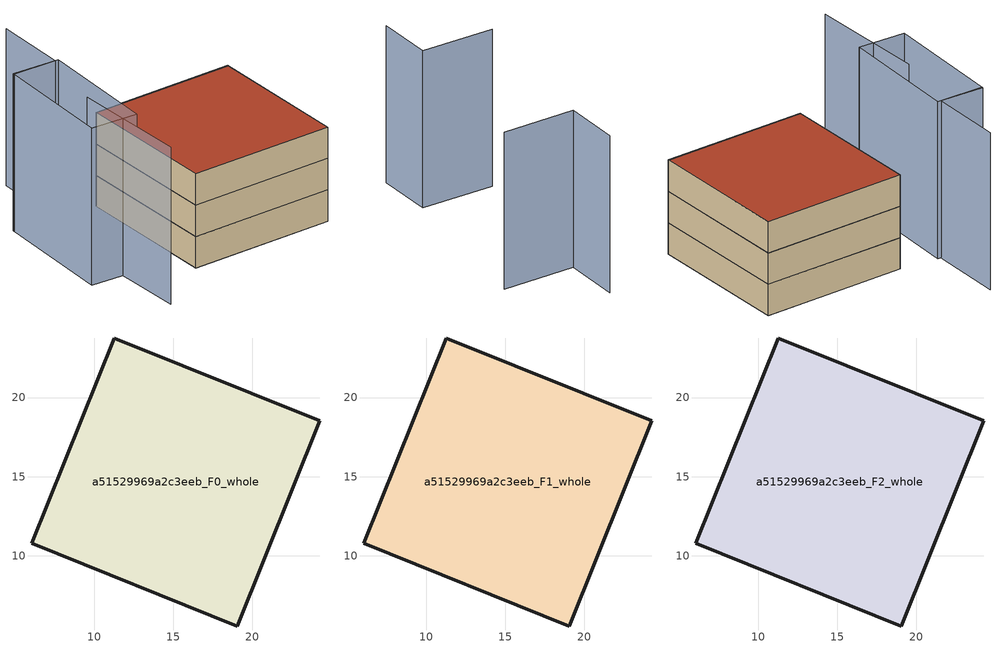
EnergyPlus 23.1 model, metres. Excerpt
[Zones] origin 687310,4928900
a51529969a2c3eeb_F0_whole
 floor ground (EU_floor_Construction): 19.03,5.55 24.27,18.52 11.27,23.77 6.03,10.8 z0
 wall outside (EU_wall_Construction): 6.03,10.8 11.27,23.77 24.27,18.52 19.03,5.55 6.03,10.8 z0:3
a51529969a2c3eeb_F1_whole
 floor to a51529969a2c3eeb_F0_whole (EU_floor_Construction): 19.02,5.55 24.26,18.52 11.27,23.77 6.03,10.8 z3
 wall outside (EU_wall_Construction): 6.03,10.8 11.27,23.77 24.27,18.52 19.03,5.55 6.03,10.8 z3:6
a51529969a2c3eeb_F2_whole
 floor to a51529969a2c3eeb_F1_whole (EU_floor_Construction): 19.02,5.55 24.26,18.52 11.27,23.77 6.03,10.8 z6
 wall outside (EU_wall_Construction): 6.03,10.8 11.27,23.77 24.27,18.52 19.03,5.55 6.03,10.8 z6:9
 roof outside (EU_roof_Construction): 24.27,18.52 19.03,5.55 6.03,10.8 11.27,23.77 z9
shading: 31.58,-3.1 25.18,-0.08 / 25.18,-0.08 27.52,4.89 / 3.49,19.97 -0.65,9.27 / 10.64,32.22 7.76,25.66 / 7.76,25.66 3.89,27.37 / -1.15,16.75 3.94,27.49 / 3.94,27.49 8.05,25.55 / 8.05,25.55 2.97,14.8 / 2.97,14.8 -1.15,16.75 z0:15
[Building]
EU S2 Campaign: North Axis=0; Terrain=City; Solar Distribution=FullExterior
[Site:Location]
Bologna: Latitude=44.5; Longitude=11.25; Time Zone=1; Elevation=37
[SizingPeriod:WeatherFileDays]
AnnualSizingPeriod: Begin Month=1; Begin Day of Month=1; End Month=12; End Day of Month=31; Day of Week for Start Day=Monday; Use Weather File Daylight Saving Period=No; Use Weather File Rain and Snow Indicators=No
[MATERIAL]
EU_InternalMass_Material: Roughness=MediumRough; Thickness=0.1; Conductivity=1; Density=1800; Specific Heat=900; Thermal Absorptance=0.9; Solar Absorptance=0.7; Visible Absorptance=0.7
[MATERIAL:NOMASS] Roughness=MediumRough; Thermal Absorptance=0.9; Solar Absorptance=0.7; Visible Absorptance=0.7
Name | Thermal Resistance
EU_wall_NoMass | 0.937881
EU_roof_NoMass | 0.548572
EU_floor_NoMass | 0.71348
[CONSTRUCTION]
EU_wall_Construction: EU_wall_NoMass
EU_roof_Construction: EU_roof_NoMass
EU_floor_Construction: EU_floor_NoMass
EU_InternalMass_Construction: EU_InternalMass_Material
[ZONE] Type=1; Multiplier=1; Ceiling Height=autocalculate; Volume=588.165; Floor Area=autocalculate; Part of Total Floor Area=Yes
a51529969a2c3eeb_F0_whole; a51529969a2c3eeb_F1_whole; a51529969a2c3eeb_F2_whole
[INTERNALMASS] Construction=EU_InternalMass_Construction; Surface Area=196.055
Name | Zone or ZoneList
a51529969a2c3eeb_F0_whole_EU_InternalMass | a51529969a2c3eeb_F0_whole
a51529969a2c3eeb_F1_whole_EU_InternalMass | a51529969a2c3eeb_F1_whole
a51529969a2c3eeb_F2_whole_EU_InternalMass | a51529969a2c3eeb_F2_whole
[OTHEREQUIPMENT] Fuel Type=Electricity; Design Level Calculation Method=Watts/Area; Power per Zone Floor Area=1; Fraction Latent=0; Fraction Radiant=0; Fraction Lost=0; Carbon Dioxide Generation Rate=0; EndUse Subcategory=EU_Step8_InternalGains
Name | Zone or ZoneList or Space or SpaceList | Schedule
EU_Step8_InternalGain_a51529969a2c3eeb_F0_whole_f000 | a51529969a2c3eeb_F0_whole | EU_Step8_GainSchedule_a51529969a2c3eeb_F0_whole_f000
EU_Step8_InternalGain_a51529969a2c3eeb_F1_whole_f000 | a51529969a2c3eeb_F1_whole | EU_Step8_GainSchedule_a51529969a2c3eeb_F1_whole_f000
EU_Step8_InternalGain_a51529969a2c3eeb_F2_whole_f000 | a51529969a2c3eeb_F2_whole | EU_Step8_GainSchedule_a51529969a2c3eeb_F2_whole_f000
[ZONEVENTILATION:DESIGNFLOWRATE] Schedule=EU_AlwaysOn; Design Flow Rate Calculation Method=AirChanges/Hour; Air Changes per Hour=0.687892; Ventilation Type=Natural; Fan Pressure Rise=0; Fan Total Efficiency=1; Constant Term Coefficient=1; Temperature Term Coefficient=0; Velocity Term Coefficient=0; Velocity Squared Term Coefficient=0; Minimum Indoor Temperature=-100; Maximum Indoor Temperature=100; Delta Temperature=-100; Minimum Outdoor Temperature=-100; Maximum Outdoor Temperature=100; Maximum Wind Speed=40
Name | Zone or ZoneList or Space or SpaceList
EU_ConstantAir_a51529969a2c3eeb_F0_whole | a51529969a2c3eeb_F0_whole
EU_ConstantAir_a51529969a2c3eeb_F1_whole | a51529969a2c3eeb_F1_whole
EU_ConstantAir_a51529969a2c3eeb_F2_whole | a51529969a2c3eeb_F2_whole
[HVACTEMPLATE:THERMOSTAT] Constant Heating Setpoint=20; Constant Cooling Setpoint=50
EU_HeatOnly_a51529969a2c3eeb_F0_whole; EU_HeatOnly_a51529969a2c3eeb_F1_whole; EU_HeatOnly_a51529969a2c3eeb_F2_whole
[HVACTEMPLATE:ZONE:IDEALLOADSAIRSYSTEM] System Availability Schedule=EU_AlwaysOn; Maximum Heating Supply Air Temperature=50; Minimum Cooling Supply Air Temperature=13; Maximum Heating Supply Air Humidity Ratio=0.0156; Minimum Cooling Supply Air Humidity Ratio=0.0077; Heating Limit=NoLimit; Cooling Limit=NoLimit; Heating Availability Schedule=EU_AlwaysOn; Cooling Availability Schedule=EU_CoolingOff; Dehumidification Control Type=ConstantSensibleHeatRatio; Cooling Sensible Heat Ratio=0.7; Dehumidification Setpoint=60; Humidification Control Type=None; Humidification Setpoint=30; Outdoor Air Method=None; Outdoor Air Flow Rate per Person=0.00944; Outdoor Air Flow Rate per Zone Floor Area=0; Outdoor Air Flow Rate per Zone=0; Demand Controlled Ventilation Type=None; Outdoor Air Economizer Type=NoEconomizer; Heat Recovery Type=None; Sensible Heat Recovery Effectiveness=0.7; Latent Heat Recovery Effectiveness=0.65
Name | Template Thermostat
a51529969a2c3eeb_F0_whole | EU_HeatOnly_a51529969a2c3eeb_F0_whole
a51529969a2c3eeb_F1_whole | EU_HeatOnly_a51529969a2c3eeb_F1_whole
a51529969a2c3eeb_F2_whole | EU_HeatOnly_a51529969a2c3eeb_F2_whole
[SIZING:ZONE] Zone Cooling Design Supply Air Temperature Input Method=SupplyAirTemperature; Zone Cooling Design Supply Air Temperature=13; Zone Heating Design Supply Air Temperature Input Method=SupplyAirTemperature; Zone Heating Design Supply Air Temperature=50; Zone Cooling Design Supply Air Humidity Ratio=0.008; Zone Heating Design Supply Air Humidity Ratio=0.008; Cooling Design Air Flow Method=DesignDay; Cooling Design Air Flow Rate=0; Cooling Minimum Air Flow per Zone Floor Area=0.000762; Cooling Minimum Air Flow=0; Cooling Minimum Air Flow Fraction=0.2; Heating Design Air Flow Method=DesignDay; Heating Design Air Flow Rate=0; Heating Maximum Air Flow per Zone Floor Area=0.002032; Heating Maximum Air Flow=0.141576; Heating Maximum Air Flow Fraction=0.3; Account for Dedicated Outdoor Air System=No; Dedicated Outdoor Air System Control Strategy=NeutralSupplyAir; Dedicated Outdoor Air Low Setpoint Temperature for Design=autosize; Dedicated Outdoor Air High Setpoint Temperature for Design=autosize; Zone Load Sizing Method=Sensible Load Only No Latent Load; Zone Latent Cooling Design Supply Air Humidity Ratio Input Method=HumidityRatioDifference; Zone Cooling Design Supply Air Humidity Ratio Difference=0.005; Zone Latent Heating Design Supply Air Humidity Ratio Input Method=HumidityRatioDifference; Zone Humidification Design Supply Air Humidity Ratio Difference=0.005
a51529969a2c3eeb_F0_whole; a51529969a2c3eeb_F1_whole; a51529969a2c3eeb_F2_whole
[SCHEDULE:CONSTANT]
Name | Hourly Value
EU_AlwaysOn | 1
EU_CoolingOff | 0
[SCHEDULE:FILE] Column Number=1; Rows to Skip at Top=0; Number of Hours of Data=8760; Column Separator=Comma; Interpolate to Timestep=No; Minutes per Item=60; Adjust Schedule for Daylight Savings=Yes
Name | File
EU_Step8_GainSchedule_a51529969a2c3eeb_F0_whole_f000 | ../../schedules/a51529969a2c3eeb/a51529969a2c3eeb_F0_whole_f000_gain.csv
EU_Step8_GainSchedule_a51529969a2c3eeb_F1_whole_f000 | ../../schedules/a51529969a2c3eeb/a51529969a2c3eeb_F1_whole_f000_gain.csv
EU_Step8_GainSchedule_a51529969a2c3eeb_F2_whole_f000 | ../../schedules/a51529969a2c3eeb/a51529969a2c3eeb_F2_whole_f000_gain.csv
